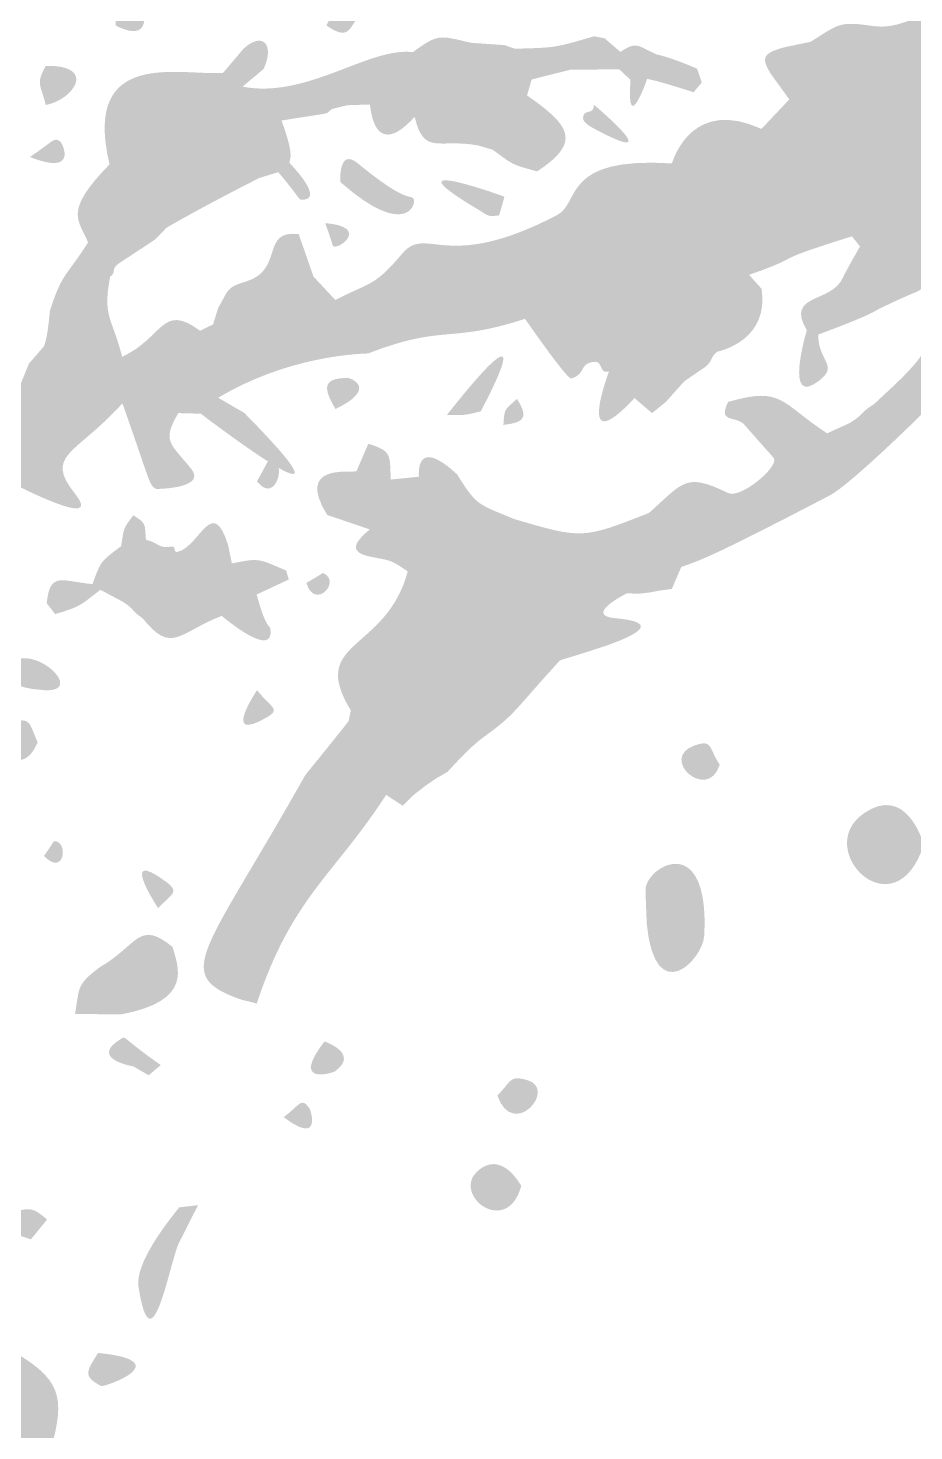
# Model space of a CAD drawing. Header units: millimetres. Extents: x 1329 to 1518, y 49 to 125.
# Drawn here: x 1483.3 to 1496.29, y 78.58 to 99.16 of the extents above; entities that cross this region are included whole.
import ezdxf

# ---------------------------------------------------------------- set-up
doc = ezdxf.new("R2010")
doc.units = ezdxf.units.MM

msp = doc.modelspace()

# ---------------------------------------------------------------- hatches: boundary and pattern name
at = {"true_color": 0x080808, "transparency": 33554687}
h = msp.add_hatch(color=18, dxfattribs=at)
edge = h.paths.add_edge_path(flags=0)
edge.add_spline(control_points=[(1503.499, 103.194), (1503.45, 103.096), (1503.285, 103.099), (1503.236, 103.002), (1503.088, 102.704), (1503.595, 102.018), (1502.783, 100.32), (1501.387, 99.953), (1501.519, 99.698), (1500.229, 99.058), (1500.196, 99.025), (1499.995, 98.824), (1499.847, 98.601), (1498.69, 97.603), (1498.83, 97.468), (1497.607, 96.583), (1497.607, 96.583), (1496.836, 96.398), (1496.836, 96.398), (1496.834, 96.397), (1496.835, 96.399), (1495.847, 95.699), (1495.847, 95.699), (1495.773, 95.479), (1495.773, 95.479), (1495.773, 95.479), (1495.81, 95.054), (1495.81, 95.054), (1495.735, 95.026), (1495.773, 94.99), (1494.887, 94.662), (1494.887, 94.662), (1494.719, 94.725), (1494.719, 94.725), (1494.397, 95.271), (1495.084, 95.114), (1495.248, 95.498), (1495.273, 95.556), (1495.478, 95.919), (1495.499, 95.955), (1495.499, 95.955), (1495.38, 96.102), (1495.38, 96.102), (1494.611, 95.863), (1494.506, 95.805), (1494.436, 95.767), (1494.393, 95.743), (1494.266, 95.673), (1493.872, 95.538), (1493.872, 95.538), (1493.414, 95.409), (1493.414, 95.409), (1492.931, 95.351), (1492.977, 95.302), (1492.56, 95.038), (1491.676, 94.476), (1491.511, 95.369), (1490.586, 94.892), (1489.462, 94.525), (1489.406, 94.82), (1488.285, 94.385), (1488.102, 94.378), (1487.102, 94.339), (1486.086, 93.736), (1486.07, 93.705), (1486.085, 93.725), (1485.831, 93.501), (1485.831, 93.501), (1485.501, 93.51), (1485.501, 93.51), (1485.501, 93.51), (1485.332, 93.665), (1485.332, 93.665), (1485.401, 94.272), (1485.515, 94.202), (1485.82, 94.718), (1485.82, 94.718), (1486.01, 94.81), (1486.01, 94.81), (1486.01, 94.81), (1486.086, 95.054), (1486.086, 95.054), (1486.241, 95.316), (1486.197, 95.351), (1486.494, 95.44), (1487.057, 95.609), (1486.702, 96.204), (1487.267, 96.134), (1487.267, 96.134), (1487.483, 95.513), (1487.483, 95.513), (1487.119, 95.137), (1486.763, 95.055), (1487.157, 94.882), (1487.316, 94.812), (1487.306, 94.886), (1487.804, 95.168), (1488.344, 95.447), (1488.375, 95.366), (1488.784, 95.848), (1489.151, 96.281), (1489.406, 95.551), (1491.056, 96.414), (1491.407, 96.598), (1491.119, 97.275), (1492.74, 97.172), (1493.491, 97.028), (1493.468, 97.188), (1494.053, 97.678), (1494.053, 97.678), (1494.462, 98.11), (1494.462, 98.11), (1494.837, 98.432), (1494.775, 98.465), (1494.774, 98.955), (1495.201, 99.225), (1495.195, 99.259), (1495.703, 99.185), (1496.305, 99.096), (1497.01, 99.814), (1497.318, 99.895), (1497.493, 99.809), (1497.464, 99.645), (1498.005, 99.836), (1498.549, 100.029), (1497.955, 100.092), (1497.537, 100.505), (1497.685, 101.074), (1497.608, 101.113), (1497.826, 101.202), (1498.457, 101.462), (1498.687, 101.513), (1498.789, 100.81), (1498.931, 99.833), (1498.97, 101.26), (1500.144, 102.001), (1500.207, 101.968), (1500.472, 101.828), (1500.965, 101.665), (1500.965, 101.665), (1501.127, 102.011), (1501.127, 102.011), (1501.127, 102.011), (1501.26, 102.067), (1501.26, 102.067), (1501.564, 102.344), (1501.568, 102.315), (1501.74, 102.718), (1502.472, 102.486), (1502.438, 102.769), (1502.8, 103.444), (1503.101, 104.007), (1503.472, 103.248), (1503.499, 103.194)], knot_values=[0, 0, 0, 0, 1, 1, 1, 2, 2, 2, 3, 3, 3, 4, 4, 4, 5, 5, 5, 6, 6, 6, 7, 7, 7, 8, 8, 8, 9, 9, 9, 10, 10, 10, 11, 11, 11, 12, 12, 12, 13, 13, 13, 14, 14, 14, 15, 15, 15, 16, 16, 16, 17, 17, 17, 18, 18, 18, 19, 19, 19, 20, 20, 20, 21, 21, 21, 22, 22, 22, 23, 23, 23, 24, 24, 24, 25, 25, 25, 26, 26, 26, 27, 27, 27, 28, 28, 28, 29, 29, 29, 30, 30, 30, 31, 31, 31, 32, 32, 32, 33, 33, 33, 34, 34, 34, 35, 35, 35, 36, 36, 36, 37, 37, 37, 38, 38, 38, 39, 39, 39, 40, 40, 40, 41, 41, 41, 42, 42, 42, 43, 43, 43, 44, 44, 44, 45, 45, 45, 46, 46, 46, 47, 47, 47, 48, 48, 48, 49, 49, 49, 50, 50, 50, 51, 51, 51, 51], degree=3, periodic=1)
h = msp.add_hatch(color=18, dxfattribs=at)
edge = h.paths.add_edge_path(flags=0)
edge.add_spline(control_points=[(1484.58, 99.195), (1484.608, 99.707), (1484.581, 99.714), (1484.61, 99.748), (1484.861, 100.038), (1485.366, 98.786), (1484.58, 99.195)], knot_values=[0, 0, 0, 0, 1, 1, 1, 2, 2, 2, 2], degree=3, periodic=1)
h = msp.add_hatch(color=18, dxfattribs=at)
edge = h.paths.add_edge_path(flags=0)
edge.add_spline(control_points=[(1490.493, 99.673), (1490.578, 99.884), (1490.55, 99.976), (1490.787, 99.873), (1490.83, 99.854), (1491.15, 99.714), (1491.239, 99.496), (1491.262, 99.438), (1491.135, 98.936), (1490.493, 99.673)], knot_values=[0, 0, 0, 0, 1, 1, 1, 2, 2, 2, 3, 3, 3, 3], degree=3, periodic=1)
h = msp.add_hatch(color=18, dxfattribs=at)
edge = h.paths.add_edge_path(flags=0)
edge.add_spline(control_points=[(1488.151, 99.336), (1488.002, 99.151), (1488.005, 98.967), (1487.673, 99.194), (1487.834, 99.516), (1487.911, 99.598), (1488.151, 99.336)], knot_values=[0, 0, 0, 0, 1, 1, 1, 2, 2, 2, 2], degree=3, periodic=1)
h = msp.add_hatch(color=18, dxfattribs=at)
edge = h.paths.add_edge_path(flags=0)
edge.add_spline(control_points=[(1486.457, 98.854), (1486.75, 99.12), (1486.915, 98.897), (1486.75, 98.555), (1486.75, 98.555), (1486.457, 98.854), (1486.457, 98.854)], knot_values=[0, 0, 0, 0, 1, 1, 1, 2, 2, 2, 2], degree=3, periodic=1)
h = msp.add_hatch(color=18, dxfattribs=at)
edge = h.paths.add_edge_path(flags=0)
edge.add_spline(control_points=[(1489.792, 98.941), (1489.792, 98.941), (1489.653, 98.794), (1489.653, 98.794), (1489.084, 98.601), (1489.125, 98.52), (1489.075, 98.507), (1489.075, 98.507), (1488.939, 98.803), (1488.939, 98.803), (1489.316, 99.076), (1489.326, 99.051), (1489.792, 98.941)], knot_values=[0, 0, 0, 0, 1, 1, 1, 2, 2, 2, 3, 3, 3, 4, 4, 4, 4], degree=3, periodic=1)
h = msp.add_hatch(color=18, dxfattribs=at)
edge = h.paths.add_edge_path(flags=0)
edge.add_spline(control_points=[(1491.599, 99.036), (1491.752, 98.82), (1491.72, 98.807), (1491.935, 98.681), (1491.935, 98.681), (1491.969, 98.551), (1491.969, 98.551), (1491.969, 98.551), (1491.258, 98.547), (1491.258, 98.547), (1491.258, 98.547), (1490.683, 98.403), (1490.683, 98.403), (1490.485, 98.613), (1490.43, 98.566), (1490.436, 98.854), (1491.046, 98.869), (1491.026, 98.87), (1491.599, 99.036)], knot_values=[0, 0, 0, 0, 1, 1, 1, 2, 2, 2, 3, 3, 3, 4, 4, 4, 5, 5, 5, 6, 6, 6, 6], degree=3, periodic=1)
h = msp.add_hatch(color=18, dxfattribs=at)
edge = h.paths.add_edge_path(flags=0)
edge.add_spline(control_points=[(1491.599, 99.036), (1491.599, 99.036), (1491.753, 99.007), (1491.753, 99.007), (1491.753, 99.007), (1491.985, 98.807), (1491.985, 98.807), (1491.985, 98.807), (1491.935, 98.681), (1491.935, 98.681), (1491.72, 98.807), (1491.752, 98.82), (1491.599, 99.036)], knot_values=[0, 0, 0, 0, 1, 1, 1, 2, 2, 2, 3, 3, 3, 4, 4, 4, 4], degree=3, periodic=1)
h = msp.add_hatch(color=18, dxfattribs=at)
edge = h.paths.add_edge_path(flags=0)
edge.add_spline(control_points=[(1491.985, 98.807), (1492.226, 98.966), (1492.224, 98.902), (1492.513, 98.772), (1492.439, 98.472), (1492.448, 98.495), (1492.439, 98.472), (1492.423, 98.427), (1492.398, 98.472), (1492.377, 98.414), (1492.377, 98.414), (1492.133, 98.397), (1492.133, 98.397), (1492.133, 98.397), (1491.969, 98.551), (1491.969, 98.551), (1491.969, 98.551), (1491.935, 98.681), (1491.935, 98.681), (1491.935, 98.681), (1491.985, 98.807), (1491.985, 98.807)], knot_values=[0, 0, 0, 0, 1, 1, 1, 2, 2, 2, 3, 3, 3, 4, 4, 4, 5, 5, 5, 6, 6, 6, 7, 7, 7, 7], degree=3, periodic=1)
h = msp.add_hatch(color=18, dxfattribs=at)
edge = h.paths.add_edge_path(flags=0)
edge.add_spline(control_points=[(1486.158, 98.5), (1486.158, 98.5), (1486.443, 98.298), (1486.443, 98.298), (1486.443, 98.298), (1486.406, 98.172), (1486.406, 98.172), (1486.094, 97.954), (1486.123, 97.947), (1485.989, 97.917), (1485.668, 97.831), (1485.685, 97.851), (1485.668, 97.831), (1485.185, 97.284), (1485.177, 97.317), (1484.492, 97.158), (1484.08, 98.88), (1485.548, 98.452), (1486.158, 98.5)], knot_values=[0, 0, 0, 0, 1, 1, 1, 2, 2, 2, 3, 3, 3, 4, 4, 4, 5, 5, 5, 6, 6, 6, 6], degree=3, periodic=1)
h = msp.add_hatch(color=18, dxfattribs=at)
edge = h.paths.add_edge_path(flags=0)
edge.add_spline(control_points=[(1488.939, 98.803), (1488.939, 98.803), (1489.075, 98.507), (1489.075, 98.507), (1489.383, 97.683), (1489.773, 98.046), (1489.991, 97.664), (1490.032, 97.593), (1489.858, 97.506), (1489.899, 97.435), (1489.324, 97.544), (1489.103, 97.277), (1488.967, 97.855), (1488.658, 98.067), (1488.679, 98.109), (1488.311, 98.036), (1488.311, 98.036), (1487.974, 98.025), (1487.974, 98.025), (1487.974, 98.025), (1487.795, 97.98), (1487.795, 97.98), (1487.703, 97.96), (1487.736, 97.92), (1487.646, 97.901), (1487.596, 97.891), (1487.599, 97.894), (1487.014, 97.801), (1486.468, 97.738), (1486.455, 97.603), (1485.989, 97.917), (1486.123, 97.947), (1486.094, 97.954), (1486.406, 98.172), (1486.406, 98.172), (1486.443, 98.298), (1486.443, 98.298), (1487.384, 98.113), (1488.304, 98.886), (1488.939, 98.803)], knot_values=[0, 0, 0, 0, 1, 1, 1, 2, 2, 2, 3, 3, 3, 4, 4, 4, 5, 5, 5, 6, 6, 6, 7, 7, 7, 8, 8, 8, 9, 9, 9, 10, 10, 10, 11, 11, 11, 12, 12, 12, 13, 13, 13, 13], degree=3, periodic=1)
for points in [[(1486.457, 98.854), (1486.75, 98.555), (1486.443, 98.298), (1486.158, 98.5)], [(1485.513, 81.861), (1485.79, 81.893), (1485.51, 81.34), (1485.385, 81.695)]]:
    msp.add_hatch(color=18, dxfattribs=at).paths.add_polyline_path(points, flags=0)
h = msp.add_hatch(color=18, dxfattribs=at)
edge = h.paths.add_edge_path(flags=0)
edge.add_spline(control_points=[(1489.653, 98.794), (1489.713, 98.655), (1489.933, 98.074), (1489.957, 98.011), (1490.324, 97.808), (1490.342, 97.731), (1490.11, 97.373), (1490.11, 97.373), (1489.899, 97.435), (1489.899, 97.435), (1489.858, 97.506), (1490.032, 97.593), (1489.991, 97.664), (1489.773, 98.046), (1489.383, 97.683), (1489.075, 98.507), (1489.125, 98.52), (1489.084, 98.601), (1489.653, 98.794)], knot_values=[0, 0, 0, 0, 1, 1, 1, 2, 2, 2, 3, 3, 3, 4, 4, 4, 5, 5, 5, 6, 6, 6, 6], degree=3, periodic=1)
h = msp.add_hatch(color=18, dxfattribs=at)
edge = h.paths.add_edge_path(flags=0)
edge.add_spline(control_points=[(1489.792, 98.941), (1489.792, 98.941), (1490.285, 98.907), (1490.285, 98.907), (1490.105, 98.427), (1490.376, 98.292), (1489.957, 98.011), (1489.933, 98.074), (1489.713, 98.655), (1489.653, 98.794), (1489.653, 98.794), (1489.792, 98.941), (1489.792, 98.941)], knot_values=[0, 0, 0, 0, 1, 1, 1, 2, 2, 2, 3, 3, 3, 4, 4, 4, 4], degree=3, periodic=1)
h = msp.add_hatch(color=18, dxfattribs=at)
edge = h.paths.add_edge_path(flags=0)
edge.add_spline(control_points=[(1490.285, 98.907), (1490.285, 98.907), (1490.436, 98.854), (1490.436, 98.854), (1490.43, 98.566), (1490.485, 98.613), (1490.683, 98.403), (1490.683, 98.403), (1490.616, 98.168), (1490.616, 98.168), (1490.646, 97.741), (1490.77, 97.536), (1490.764, 97.055), (1490.378, 97.158), (1490.411, 97.155), (1490.11, 97.373), (1490.342, 97.731), (1490.324, 97.808), (1489.957, 98.011), (1490.376, 98.292), (1490.105, 98.427), (1490.285, 98.907)], knot_values=[0, 0, 0, 0, 1, 1, 1, 2, 2, 2, 3, 3, 3, 4, 4, 4, 5, 5, 5, 6, 6, 6, 7, 7, 7, 7], degree=3, periodic=1)
h = msp.add_hatch(color=18, dxfattribs=at)
edge = h.paths.add_edge_path(flags=0)
edge.add_spline(control_points=[(1492.513, 98.772), (1492.764, 98.714), (1493.063, 98.581), (1493.11, 98.56), (1493.11, 98.56), (1493.179, 98.359), (1493.179, 98.359), (1493.179, 98.359), (1493.059, 98.216), (1493.059, 98.216), (1492.413, 98.421), (1492.43, 98.395), (1492.377, 98.414), (1492.398, 98.472), (1492.423, 98.427), (1492.439, 98.472), (1492.448, 98.495), (1492.439, 98.472), (1492.513, 98.772)], knot_values=[0, 0, 0, 0, 1, 1, 1, 2, 2, 2, 3, 3, 3, 4, 4, 4, 5, 5, 5, 6, 6, 6, 6], degree=3, periodic=1)
h = msp.add_hatch(color=18, dxfattribs=at)
edge = h.paths.add_edge_path(flags=0)
edge.add_spline(control_points=[(1494.389, 98.875), (1494.386, 98.615), (1494.373, 98.639), (1494.198, 98.475), (1494.026, 98.739), (1494.1, 98.793), (1494.389, 98.875)], knot_values=[0, 0, 0, 0, 1, 1, 1, 2, 2, 2, 2], degree=3, periodic=1)
h = msp.add_hatch(color=18, dxfattribs=at)
edge = h.paths.add_edge_path(flags=0)
edge.add_spline(control_points=[(1494.774, 98.955), (1494.775, 98.465), (1494.837, 98.432), (1494.462, 98.11), (1494.462, 98.11), (1494.198, 98.475), (1494.198, 98.475), (1494.373, 98.639), (1494.386, 98.615), (1494.389, 98.875), (1494.389, 98.875), (1494.774, 98.955), (1494.774, 98.955)], knot_values=[0, 0, 0, 0, 1, 1, 1, 2, 2, 2, 3, 3, 3, 4, 4, 4, 4], degree=3, periodic=1)
h = msp.add_hatch(color=18, dxfattribs=at)
edge = h.paths.add_edge_path(flags=0)
edge.add_spline(control_points=[(1495.964, 98.41), (1495.605, 98.352), (1495.858, 98.823), (1495.996, 98.654), (1496.008, 98.639), (1495.996, 98.654), (1495.964, 98.41)], knot_values=[0, 0, 0, 0, 1, 1, 1, 2, 2, 2, 2], degree=3, periodic=1)
h = msp.add_hatch(color=18, dxfattribs=at)
edge = h.paths.add_edge_path(flags=0)
edge.add_spline(control_points=[(1483.556, 98.602), (1484.316, 98.62), (1483.969, 98.105), (1483.557, 98.029), (1483.477, 98.346), (1483.41, 98.335), (1483.556, 98.602)], knot_values=[0, 0, 0, 0, 1, 1, 1, 2, 2, 2, 2], degree=3, periodic=1)
h = msp.add_hatch(color=18, dxfattribs=at)
edge = h.paths.add_edge_path(flags=0)
edge.add_spline(control_points=[(1492.133, 98.397), (1492.133, 98.397), (1492.377, 98.414), (1492.377, 98.414), (1492.375, 98.395), (1492.069, 97.536), (1492.133, 98.397)], knot_values=[0, 0, 0, 0, 1, 1, 1, 2, 2, 2, 2], degree=3, periodic=1)
h = msp.add_hatch(color=18, dxfattribs=at)
edge = h.paths.add_edge_path(flags=0)
edge.add_spline(control_points=[(1490.616, 98.168), (1491.256, 97.725), (1491.415, 97.482), (1490.764, 97.055), (1490.77, 97.536), (1490.646, 97.741), (1490.616, 98.168)], knot_values=[0, 0, 0, 0, 1, 1, 1, 2, 2, 2, 2], degree=3, periodic=1)
h = msp.add_hatch(color=18, dxfattribs=at)
edge = h.paths.add_edge_path(flags=0)
edge.add_spline(control_points=[(1488.311, 98.036), (1488.679, 98.109), (1488.658, 98.067), (1488.967, 97.855), (1488.614, 97.462), (1488.37, 97.507), (1488.311, 98.036)], knot_values=[0, 0, 0, 0, 1, 1, 1, 2, 2, 2, 2], degree=3, periodic=1)
h = msp.add_hatch(color=18, dxfattribs=at)
edge = h.paths.add_edge_path(flags=0)
edge.add_spline(control_points=[(1491.597, 98.03), (1491.62, 98.016), (1492.733, 97.071), (1491.588, 97.688), (1491.435, 97.77), (1491.437, 97.822), (1491.437, 97.839), (1491.441, 97.983), (1491.593, 97.868), (1491.597, 98.03)], knot_values=[0, 0, 0, 0, 1, 1, 1, 2, 2, 2, 3, 3, 3, 3], degree=3, periodic=1)
h = msp.add_hatch(color=18, dxfattribs=at)
edge = h.paths.add_edge_path(flags=0)
edge.add_spline(control_points=[(1494.053, 97.678), (1493.468, 97.188), (1493.491, 97.028), (1492.74, 97.172), (1492.776, 97.28), (1493.062, 98.133), (1494.053, 97.678)], knot_values=[0, 0, 0, 0, 1, 1, 1, 2, 2, 2, 2], degree=3, periodic=1)
h = msp.add_hatch(color=18, dxfattribs=at)
edge = h.paths.add_edge_path(flags=0)
edge.add_spline(control_points=[(1485.989, 97.917), (1486.455, 97.603), (1486.468, 97.738), (1487.014, 97.801), (1487.222, 97.239), (1487.122, 97.237), (1487.132, 97.178), (1487.132, 97.178), (1486.968, 97.043), (1486.968, 97.043), (1486.968, 97.043), (1486.696, 96.961), (1486.696, 96.961), (1486.496, 97.736), (1485.924, 97.037), (1485.209, 96.639), (1485.137, 96.592), (1484.602, 96.242), (1484.306, 96.064), (1484.306, 96.064), (1484.176, 96.013), (1484.176, 96.013), (1484.048, 96.345), (1483.799, 96.448), (1484.492, 97.158), (1485.177, 97.317), (1485.185, 97.284), (1485.668, 97.831), (1485.685, 97.851), (1485.668, 97.831), (1485.989, 97.917)], knot_values=[0, 0, 0, 0, 1, 1, 1, 2, 2, 2, 3, 3, 3, 4, 4, 4, 5, 5, 5, 6, 6, 6, 7, 7, 7, 8, 8, 8, 9, 9, 9, 10, 10, 10, 10], degree=3, periodic=1)
h = msp.add_hatch(color=18, dxfattribs=at)
edge = h.paths.add_edge_path(flags=0)
edge.add_spline(control_points=[(1486.696, 96.961), (1486.585, 96.905), (1485.852, 96.535), (1485.329, 96.229), (1485.329, 96.229), (1485.222, 96.401), (1485.222, 96.401), (1485.222, 96.401), (1485.209, 96.639), (1485.209, 96.639), (1485.924, 97.037), (1486.496, 97.736), (1486.696, 96.961)], knot_values=[0, 0, 0, 0, 1, 1, 1, 2, 2, 2, 3, 3, 3, 4, 4, 4, 4], degree=3, periodic=1)
h = msp.add_hatch(color=18, dxfattribs=at)
edge = h.paths.add_edge_path(flags=0)
edge.add_spline(control_points=[(1483.323, 97.266), (1483.677, 97.5), (1483.684, 97.576), (1483.778, 97.481), (1483.807, 97.453), (1484.027, 96.986), (1483.323, 97.266)], knot_values=[0, 0, 0, 0, 1, 1, 1, 2, 2, 2, 2], degree=3, periodic=1)
h = msp.add_hatch(color=18, dxfattribs=at)
edge = h.paths.add_edge_path(flags=0)
edge.add_spline(control_points=[(1487.877, 96.899), (1487.876, 96.929), (1487.852, 97.403), (1488.133, 97.173), (1488.833, 96.599), (1488.889, 96.713), (1488.946, 96.66), (1489.011, 96.601), (1488.853, 96.038), (1487.877, 96.899)], knot_values=[0, 0, 0, 0, 1, 1, 1, 2, 2, 2, 3, 3, 3, 3], degree=3, periodic=1)
h = msp.add_hatch(color=18, dxfattribs=at)
edge = h.paths.add_edge_path(flags=0)
edge.add_spline(control_points=[(1490.284, 96.683), (1490.284, 96.683), (1490.206, 96.41), (1490.206, 96.41), (1490.027, 96.386), (1490.05, 96.406), (1489.911, 96.488), (1488.493, 97.328), (1490.254, 96.698), (1490.284, 96.683)], knot_values=[0, 0, 0, 0, 1, 1, 1, 2, 2, 2, 3, 3, 3, 3], degree=3, periodic=1)
h = msp.add_hatch(color=18, dxfattribs=at)
edge = h.paths.add_edge_path(flags=0)
edge.add_spline(control_points=[(1487.132, 97.178), (1487.164, 97.146), (1487.66, 96.633), (1487.308, 96.638), (1487.266, 96.639), (1487.283, 96.668), (1486.968, 97.043), (1486.968, 97.043), (1487.132, 97.178), (1487.132, 97.178)], knot_values=[0, 0, 0, 0, 1, 1, 1, 2, 2, 2, 3, 3, 3, 3], degree=3, periodic=1)
h = msp.add_hatch(color=18, dxfattribs=at)
edge = h.paths.add_edge_path(flags=0)
edge.add_spline(control_points=[(1485.209, 96.639), (1485.209, 96.639), (1485.222, 96.401), (1485.222, 96.401), (1485.222, 96.401), (1485.329, 96.229), (1485.329, 96.229), (1485.329, 96.229), (1485.152, 96.05), (1485.152, 96.05), (1484.657, 95.723), (1484.659, 95.727), (1484.617, 95.697), (1484.513, 95.622), (1484.594, 95.577), (1484.5, 95.509), (1484.496, 95.813), (1484.477, 95.782), (1484.306, 96.064), (1484.602, 96.242), (1485.137, 96.592), (1485.209, 96.639)], knot_values=[0, 0, 0, 0, 1, 1, 1, 2, 2, 2, 3, 3, 3, 4, 4, 4, 5, 5, 5, 6, 6, 6, 7, 7, 7, 7], degree=3, periodic=1)
h = msp.add_hatch(color=18, dxfattribs=at)
edge = h.paths.add_edge_path(flags=0)
edge.add_spline(control_points=[(1487.655, 96.296), (1488.296, 96.247), (1487.879, 95.916), (1487.781, 95.955), (1487.754, 95.966), (1487.781, 95.955), (1487.655, 96.296)], knot_values=[0, 0, 0, 0, 1, 1, 1, 2, 2, 2, 2], degree=3, periodic=1)
h = msp.add_hatch(color=18, dxfattribs=at)
edge = h.paths.add_edge_path(flags=0)
edge.add_spline(control_points=[(1496.836, 96.398), (1496.974, 95.796), (1496.752, 95.55), (1497.346, 95.484), (1497.346, 95.484), (1497.566, 95.474), (1497.566, 95.474), (1497.311, 94.607), (1497.34, 94.607), (1496.788, 93.887), (1496.696, 93.766), (1495.372, 92.459), (1495.051, 92.3), (1494.499, 92.539), (1494.716, 92.708), (1495.017, 93.213), (1495.357, 93.37), (1495.331, 93.355), (1495.357, 93.37), (1495.55, 93.486), (1495.502, 93.519), (1495.706, 93.642), (1495.706, 93.642), (1495.992, 93.91), (1495.992, 93.91), (1496.589, 94.475), (1496.502, 94.53), (1496.651, 95.324), (1496.529, 95.482), (1496.515, 95.4), (1496.366, 95.308), (1496.327, 95.279), (1496.324, 95.3), (1495.81, 95.054), (1495.81, 95.054), (1495.773, 95.479), (1495.773, 95.479), (1495.773, 95.479), (1495.847, 95.699), (1495.847, 95.699), (1496.835, 96.399), (1496.834, 96.397), (1496.836, 96.398)], knot_values=[0, 0, 0, 0, 1, 1, 1, 2, 2, 2, 3, 3, 3, 4, 4, 4, 5, 5, 5, 6, 6, 6, 7, 7, 7, 8, 8, 8, 9, 9, 9, 10, 10, 10, 11, 11, 11, 12, 12, 12, 13, 13, 13, 14, 14, 14, 14], degree=3, periodic=1)
h = msp.add_hatch(color=18, dxfattribs=at)
edge = h.paths.add_edge_path(flags=0)
edge.add_spline(control_points=[(1484.176, 96.013), (1484.176, 96.013), (1484.306, 96.064), (1484.306, 96.064), (1484.477, 95.782), (1484.496, 95.813), (1484.5, 95.509), (1484.39, 94.908), (1484.525, 94.932), (1484.677, 94.336), (1484.398, 94.172), (1484.496, 94.113), (1484.279, 93.857), (1484.267, 93.843), (1484.271, 93.85), (1483.308, 94.233), (1483.308, 94.233), (1483.536, 94.497), (1483.536, 94.497), (1483.603, 94.563), (1483.737, 94.517), (1483.803, 94.583), (1483.936, 94.716), (1483.89, 94.822), (1483.882, 94.841), (1483.805, 95.018), (1483.688, 94.847), (1483.617, 95.01), (1483.796, 95.574), (1483.865, 95.518), (1484.176, 96.013)], knot_values=[0, 0, 0, 0, 1, 1, 1, 2, 2, 2, 3, 3, 3, 4, 4, 4, 5, 5, 5, 6, 6, 6, 7, 7, 7, 8, 8, 8, 9, 9, 9, 10, 10, 10, 10], degree=3, periodic=1)
h = msp.add_hatch(color=18, dxfattribs=at)
edge = h.paths.add_edge_path(flags=0)
edge.add_spline(control_points=[(1487.483, 95.513), (1487.483, 95.513), (1487.804, 95.168), (1487.804, 95.168), (1487.306, 94.886), (1487.316, 94.812), (1487.157, 94.882), (1486.763, 95.055), (1487.119, 95.137), (1487.483, 95.513)], knot_values=[0, 0, 0, 0, 1, 1, 1, 2, 2, 2, 3, 3, 3, 3], degree=3, periodic=1)
h = msp.add_hatch(color=18, dxfattribs=at)
edge = h.paths.add_edge_path(flags=0)
edge.add_spline(control_points=[(1493.872, 95.538), (1493.872, 95.538), (1494.056, 95.332), (1494.056, 95.332), (1494.166, 94.598), (1493.492, 94.431), (1493.405, 94.41), (1493.405, 94.41), (1493.279, 94.676), (1493.279, 94.676), (1493.486, 95.026), (1493.559, 95.009), (1493.414, 95.409), (1493.414, 95.409), (1493.872, 95.538), (1493.872, 95.538)], knot_values=[0, 0, 0, 0, 1, 1, 1, 2, 2, 2, 3, 3, 3, 4, 4, 4, 5, 5, 5, 5], degree=3, periodic=1)
h = msp.add_hatch(color=18, dxfattribs=at)
edge = h.paths.add_edge_path(flags=0)
edge.add_spline(control_points=[(1489.441, 93.482), (1489.465, 93.514), (1490.896, 95.363), (1489.937, 93.536), (1489.68, 93.471), (1489.697, 93.482), (1489.441, 93.482)], knot_values=[0, 0, 0, 0, 1, 1, 1, 2, 2, 2, 2], degree=3, periodic=1)
h = msp.add_hatch(color=18, dxfattribs=at)
edge = h.paths.add_edge_path(flags=0)
edge.add_spline(control_points=[(1493.414, 95.409), (1493.559, 95.009), (1493.486, 95.026), (1493.279, 94.676), (1492.741, 94.434), (1492.407, 94.277), (1492.926, 93.979), (1492.926, 93.979), (1492.849, 93.896), (1492.849, 93.896), (1492.849, 93.896), (1492.654, 93.676), (1492.654, 93.676), (1492.654, 93.676), (1492.449, 93.509), (1492.449, 93.509), (1492.449, 93.509), (1492.192, 93.73), (1492.192, 93.73), (1492.346, 94.14), (1492.215, 94.3), (1491.816, 94.116), (1491.656, 94.087), (1491.741, 94.29), (1491.581, 94.261), (1491.376, 94.224), (1491.485, 94.09), (1491.267, 94.016), (1491.208, 93.996), (1490.637, 94.819), (1490.586, 94.892), (1491.511, 95.369), (1491.676, 94.476), (1492.56, 95.038), (1492.977, 95.302), (1492.931, 95.351), (1493.414, 95.409)], knot_values=[0, 0, 0, 0, 1, 1, 1, 2, 2, 2, 3, 3, 3, 4, 4, 4, 5, 5, 5, 6, 6, 6, 7, 7, 7, 8, 8, 8, 9, 9, 9, 10, 10, 10, 11, 11, 11, 12, 12, 12, 12], degree=3, periodic=1)
h = msp.add_hatch(color=18, dxfattribs=at)
edge = h.paths.add_edge_path(flags=0)
edge.add_spline(control_points=[(1485.82, 94.718), (1485.515, 94.202), (1485.401, 94.272), (1485.332, 93.665), (1484.985, 93.751), (1485.01, 93.7), (1484.681, 93.652), (1483.991, 92.892), (1483.527, 92.903), (1483.988, 92.325), (1484.424, 91.777), (1483.118, 92.455), (1483.05, 92.49), (1483.05, 92.49), (1482.844, 92.016), (1482.844, 92.016), (1482.001, 91.472), (1482.472, 91.156), (1481.891, 90.336), (1481.891, 90.336), (1481.338, 90.338), (1481.338, 90.338), (1481.402, 90.74), (1481.565, 90.642), (1481.697, 91.019), (1481.917, 91.645), (1481.626, 91.704), (1481.939, 92.31), (1481.939, 92.31), (1482.599, 93.112), (1482.599, 93.112), (1483.053, 93.626), (1483.059, 93.603), (1483.308, 94.233), (1484.271, 93.85), (1484.267, 93.843), (1484.279, 93.857), (1484.496, 94.113), (1484.398, 94.172), (1484.677, 94.336), (1485.291, 94.62), (1485.252, 95.135), (1485.82, 94.718)], knot_values=[0, 0, 0, 0, 1, 1, 1, 2, 2, 2, 3, 3, 3, 4, 4, 4, 5, 5, 5, 6, 6, 6, 7, 7, 7, 8, 8, 8, 9, 9, 9, 10, 10, 10, 11, 11, 11, 12, 12, 12, 13, 13, 13, 14, 14, 14, 14], degree=3, periodic=1)
h = msp.add_hatch(color=18, dxfattribs=at)
edge = h.paths.add_edge_path(flags=0)
edge.add_spline(control_points=[(1483.617, 95.01), (1483.688, 94.847), (1483.805, 95.018), (1483.882, 94.841), (1483.89, 94.822), (1483.936, 94.716), (1483.803, 94.583), (1483.737, 94.517), (1483.603, 94.563), (1483.536, 94.497), (1483.535, 94.538), (1483.574, 94.529), (1483.617, 95.01)], knot_values=[0, 0, 0, 0, 1, 1, 1, 2, 2, 2, 3, 3, 3, 4, 4, 4, 4], degree=3, periodic=1)
h = msp.add_hatch(color=18, dxfattribs=at)
edge = h.paths.add_edge_path(flags=0)
edge.add_spline(control_points=[(1493.279, 94.676), (1493.279, 94.676), (1493.405, 94.41), (1493.405, 94.41), (1493.289, 94.314), (1493.348, 94.285), (1493.233, 94.19), (1493.21, 94.171), (1493.233, 94.19), (1492.926, 93.979), (1492.407, 94.277), (1492.741, 94.434), (1493.279, 94.676)], knot_values=[0, 0, 0, 0, 1, 1, 1, 2, 2, 2, 3, 3, 3, 4, 4, 4, 4], degree=3, periodic=1)
h = msp.add_hatch(color=18, dxfattribs=at)
edge = h.paths.add_edge_path(flags=0)
edge.add_spline(control_points=[(1494.719, 94.725), (1494.719, 94.725), (1494.887, 94.662), (1494.887, 94.662), (1494.883, 94.262), (1495.196, 94.215), (1494.9, 93.986), (1494.383, 93.584), (1494.702, 94.667), (1494.719, 94.725)], knot_values=[0, 0, 0, 0, 1, 1, 1, 2, 2, 2, 3, 3, 3, 3], degree=3, periodic=1)
h = msp.add_hatch(color=18, dxfattribs=at)
edge = h.paths.add_edge_path(flags=0)
edge.add_spline(control_points=[(1491.816, 94.116), (1492.215, 94.3), (1492.346, 94.14), (1492.192, 93.73), (1491.321, 92.797), (1491.801, 94.075), (1491.816, 94.116)], knot_values=[0, 0, 0, 0, 1, 1, 1, 2, 2, 2, 2], degree=3, periodic=1)
h = msp.add_hatch(color=18, dxfattribs=at)
edge = h.paths.add_edge_path(flags=0)
edge.add_spline(control_points=[(1487.807, 93.57), (1487.617, 93.886), (1487.622, 94.025), (1487.986, 94.025), (1488.025, 94.025), (1488.436, 93.874), (1487.807, 93.57)], knot_values=[0, 0, 0, 0, 1, 1, 1, 2, 2, 2, 2], degree=3, periodic=1)
h = msp.add_hatch(color=18, dxfattribs=at)
edge = h.paths.add_edge_path(flags=0)
edge.add_spline(control_points=[(1493.564, 93.674), (1494.365, 93.906), (1494.327, 93.664), (1495.017, 93.213), (1494.716, 92.708), (1494.499, 92.539), (1495.051, 92.3), (1493.18, 91.325), (1493.17, 91.365), (1492.876, 91.251), (1492.392, 91.399), (1492.413, 91.391), (1492.391, 91.402), (1492.802, 91.613), (1492.764, 91.774), (1492.403, 92.045), (1492.912, 92.497), (1492.936, 92.643), (1493.563, 92.339), (1493.753, 92.247), (1494.307, 92.726), (1494.236, 92.843), (1494.208, 92.889), (1494.203, 92.881), (1493.789, 93.356), (1493.789, 93.356), (1493.564, 93.674), (1493.564, 93.674)], knot_values=[0, 0, 0, 0, 1, 1, 1, 2, 2, 2, 3, 3, 3, 4, 4, 4, 5, 5, 5, 6, 6, 6, 7, 7, 7, 8, 8, 8, 9, 9, 9, 9], degree=3, periodic=1)
h = msp.add_hatch(color=18, dxfattribs=at)
edge = h.paths.add_edge_path(flags=0)
edge.add_spline(control_points=[(1484.681, 93.652), (1485.01, 93.7), (1484.985, 93.751), (1485.332, 93.665), (1485.332, 93.665), (1485.501, 93.51), (1485.501, 93.51), (1485.259, 93.095), (1485.378, 93.075), (1485.689, 92.694), (1485.92, 92.41), (1485.225, 92.398), (1485.178, 92.397), (1485.072, 92.445), (1485.099, 92.472), (1484.681, 93.652)], knot_values=[0, 0, 0, 0, 1, 1, 1, 2, 2, 2, 3, 3, 3, 4, 4, 4, 5, 5, 5, 5], degree=3, periodic=1)
h = msp.add_hatch(color=18, dxfattribs=at)
edge = h.paths.add_edge_path(flags=0)
edge.add_spline(control_points=[(1486.086, 93.736), (1486.477, 93.504), (1486.451, 93.53), (1486.477, 93.504), (1488.425, 91.526), (1485.871, 93.469), (1485.831, 93.501), (1486.085, 93.725), (1486.07, 93.705), (1486.086, 93.736)], knot_values=[0, 0, 0, 0, 1, 1, 1, 2, 2, 2, 3, 3, 3, 3], degree=3, periodic=1)
h = msp.add_hatch(color=18, dxfattribs=at)
edge = h.paths.add_edge_path(flags=0)
edge.add_spline(control_points=[(1490.468, 93.717), (1490.642, 93.444), (1490.574, 93.372), (1490.269, 93.337), (1490.283, 93.583), (1490.288, 93.557), (1490.468, 93.717)], knot_values=[0, 0, 0, 0, 1, 1, 1, 2, 2, 2, 2], degree=3, periodic=1)
h = msp.add_hatch(color=18, dxfattribs=at)
edge = h.paths.add_edge_path(flags=0)
edge.add_spline(control_points=[(1493.564, 93.674), (1493.564, 93.674), (1493.789, 93.356), (1493.789, 93.356), (1493.648, 93.471), (1493.415, 93.368), (1493.564, 93.674)], knot_values=[0, 0, 0, 0, 1, 1, 1, 2, 2, 2, 2], degree=3, periodic=1)
h = msp.add_hatch(color=18, dxfattribs=at)
edge = h.paths.add_edge_path(flags=0)
edge.add_spline(control_points=[(1488.288, 93.061), (1488.631, 92.952), (1488.603, 92.906), (1488.616, 92.535), (1488.332, 92.526), (1488.342, 92.498), (1488.113, 92.657), (1488.113, 92.657), (1488.288, 93.061), (1488.288, 93.061)], knot_values=[0, 0, 0, 0, 1, 1, 1, 2, 2, 2, 3, 3, 3, 3], degree=3, periodic=1)
h = msp.add_hatch(color=18, dxfattribs=at)
edge = h.paths.add_edge_path(flags=0)
edge.add_spline(control_points=[(1489.591, 92.611), (1489.591, 92.611), (1489.299, 92.343), (1489.299, 92.343), (1489.299, 92.343), (1489.03, 92.577), (1489.03, 92.577), (1489.027, 92.622), (1488.982, 93.177), (1489.591, 92.611)], knot_values=[0, 0, 0, 0, 1, 1, 1, 2, 2, 2, 3, 3, 3, 3], degree=3, periodic=1)
h = msp.add_hatch(color=18, dxfattribs=at)
edge = h.paths.add_edge_path(flags=0)
edge.add_spline(control_points=[(1486.654, 92.51), (1486.819, 92.798), (1486.794, 92.789), (1486.819, 92.798), (1487.12, 92.907), (1486.951, 92.126), (1486.654, 92.51)], knot_values=[0, 0, 0, 0, 1, 1, 1, 2, 2, 2, 2], degree=3, periodic=1)
h = msp.add_hatch(color=18, dxfattribs=at)
edge = h.paths.add_edge_path(flags=0)
edge.add_spline(control_points=[(1488.113, 92.657), (1488.342, 92.498), (1488.332, 92.526), (1488.616, 92.535), (1488.616, 92.535), (1489.03, 92.577), (1489.03, 92.577), (1489.03, 92.577), (1489.299, 92.343), (1489.299, 92.343), (1489.374, 91.953), (1489.3, 91.728), (1491.413, 91.049), (1491.297, 90.827), (1491.287, 90.857), (1490.958, 90.496), (1490.809, 91.51), (1490.378, 90.788), (1489.439, 90.399), (1488.75, 90.113), (1489.766, 91.426), (1488.962, 91.496), (1488.962, 91.496), (1488.791, 91.669), (1488.791, 91.669), (1488.791, 91.669), (1488.309, 91.804), (1488.309, 91.804), (1488.309, 91.804), (1487.684, 92.016), (1487.684, 92.016), (1487.218, 92.77), (1488.012, 92.631), (1488.113, 92.657)], knot_values=[0, 0, 0, 0, 1, 1, 1, 2, 2, 2, 3, 3, 3, 4, 4, 4, 5, 5, 5, 6, 6, 6, 7, 7, 7, 8, 8, 8, 9, 9, 9, 10, 10, 10, 11, 11, 11, 11], degree=3, periodic=1)
h = msp.add_hatch(color=18, dxfattribs=at)
edge = h.paths.add_edge_path(flags=0)
edge.add_spline(control_points=[(1489.591, 92.611), (1489.879, 92.141), (1489.907, 92.175), (1490.422, 91.958), (1491.422, 91.662), (1491.433, 91.663), (1492.403, 92.045), (1492.764, 91.774), (1492.802, 91.613), (1492.391, 91.402), (1492.314, 91.37), (1492.322, 91.38), (1491.413, 91.049), (1489.3, 91.728), (1489.374, 91.953), (1489.299, 92.343), (1489.299, 92.343), (1489.591, 92.611), (1489.591, 92.611)], knot_values=[0, 0, 0, 0, 1, 1, 1, 2, 2, 2, 3, 3, 3, 4, 4, 4, 5, 5, 5, 6, 6, 6, 6], degree=3, periodic=1)
h = msp.add_hatch(color=18, dxfattribs=at)
edge = h.paths.add_edge_path(flags=0)
edge.add_spline(control_points=[(1485.026, 91.653), (1485.237, 91.598), (1485.193, 91.523), (1485.41, 91.552), (1485.471, 91.56), (1485.42, 91.457), (1485.494, 91.476), (1485.82, 91.558), (1485.999, 92.315), (1486.232, 91.571), (1485.396, 90.945), (1485.068, 90.597), (1484.977, 90.501), (1484.811, 90.611), (1484.865, 90.626), (1484.704, 90.732), (1484.678, 90.75), (1484.704, 90.732), (1484.358, 90.919), (1484.693, 91.144), (1484.697, 91.127), (1484.839, 91.519), (1484.839, 91.519), (1485.026, 91.653), (1485.026, 91.653)], knot_values=[0, 0, 0, 0, 1, 1, 1, 2, 2, 2, 3, 3, 3, 4, 4, 4, 5, 5, 5, 6, 6, 6, 7, 7, 7, 8, 8, 8, 8], degree=3, periodic=1)
h = msp.add_hatch(color=18, dxfattribs=at)
edge = h.paths.add_edge_path(flags=0)
edge.add_spline(control_points=[(1484.842, 92.011), (1485.037, 91.889), (1485.006, 91.884), (1485.026, 91.653), (1485.026, 91.653), (1484.839, 91.519), (1484.839, 91.519), (1484.839, 91.519), (1484.662, 91.559), (1484.662, 91.559), (1484.703, 91.813), (1484.684, 91.808), (1484.842, 92.011)], knot_values=[0, 0, 0, 0, 1, 1, 1, 2, 2, 2, 3, 3, 3, 4, 4, 4, 4], degree=3, periodic=1)
h = msp.add_hatch(color=18, dxfattribs=at)
edge = h.paths.add_edge_path(flags=0)
edge.add_spline(control_points=[(1488.309, 91.804), (1488.309, 91.804), (1488.791, 91.669), (1488.791, 91.669), (1488.791, 91.669), (1488.962, 91.496), (1488.962, 91.496), (1488.962, 91.496), (1488.866, 91.188), (1488.866, 91.188), (1488.6, 91.372), (1488.609, 91.344), (1488.315, 91.405), (1488.011, 91.468), (1488.065, 91.601), (1488.309, 91.804)], knot_values=[0, 0, 0, 0, 1, 1, 1, 2, 2, 2, 3, 3, 3, 4, 4, 4, 5, 5, 5, 5], degree=3, periodic=1)
h = msp.add_hatch(color=18, dxfattribs=at)
edge = h.paths.add_edge_path(flags=0)
edge.add_spline(control_points=[(1484.662, 91.559), (1484.662, 91.559), (1484.839, 91.519), (1484.839, 91.519), (1484.697, 91.127), (1484.693, 91.144), (1484.358, 90.919), (1484.358, 90.919), (1484.241, 91.002), (1484.241, 91.002), (1484.368, 91.344), (1484.356, 91.328), (1484.662, 91.559)], knot_values=[0, 0, 0, 0, 1, 1, 1, 2, 2, 2, 3, 3, 3, 4, 4, 4, 4], degree=3, periodic=1)
h = msp.add_hatch(color=18, dxfattribs=at)
edge = h.paths.add_edge_path(flags=0)
edge.add_spline(control_points=[(1486.232, 91.571), (1486.232, 91.571), (1486.286, 91.304), (1486.286, 91.304), (1486.286, 91.304), (1486.266, 91.178), (1486.266, 91.178), (1486.266, 91.178), (1486.249, 91.042), (1486.249, 91.042), (1486.147, 90.794), (1486.169, 90.809), (1486.137, 90.536), (1485.505, 90.29), (1485.407, 89.965), (1484.977, 90.501), (1485.068, 90.597), (1485.396, 90.945), (1486.232, 91.571)], knot_values=[0, 0, 0, 0, 1, 1, 1, 2, 2, 2, 3, 3, 3, 4, 4, 4, 5, 5, 5, 6, 6, 6, 6], degree=3, periodic=1)
h = msp.add_hatch(color=18, dxfattribs=at)
edge = h.paths.add_edge_path(flags=0)
edge.add_spline(control_points=[(1488.962, 91.496), (1489.766, 91.426), (1488.75, 90.113), (1489.439, 90.399), (1490.378, 90.788), (1490.809, 91.51), (1490.958, 90.496), (1490.793, 90.266), (1490.716, 90.157), (1488.549, 87.911), (1487.782, 86.726), (1487.167, 86.41), (1486.651, 84.85), (1486.471, 84.903), (1486.485, 84.88), (1486.309, 84.95), (1485.433, 85.3), (1485.932, 85.66), (1487.34, 88.161), (1487.381, 88.235), (1487.388, 88.223), (1487.998, 88.991), (1488.363, 89.022), (1488.838, 89.261), (1489.635, 89.815), (1489.054, 90.143), (1488.993, 90.106), (1488.46, 89.682), (1488.181, 89.46), (1488.251, 89.423), (1488.031, 89.149), (1487.396, 90.188), (1488.545, 89.994), (1488.866, 91.188), (1488.866, 91.188), (1488.962, 91.496), (1488.962, 91.496)], knot_values=[0, 0, 0, 0, 1, 1, 1, 2, 2, 2, 3, 3, 3, 4, 4, 4, 5, 5, 5, 6, 6, 6, 7, 7, 7, 8, 8, 8, 9, 9, 9, 10, 10, 10, 11, 11, 11, 12, 12, 12, 12], degree=3, periodic=1)
h = msp.add_hatch(color=18, dxfattribs=at)
edge = h.paths.add_edge_path(flags=0)
edge.add_spline(control_points=[(1486.286, 91.304), (1486.7, 91.393), (1486.69, 91.368), (1487.082, 91.201), (1487.082, 91.201), (1487.122, 91.07), (1487.122, 91.07), (1487.122, 91.07), (1486.65, 90.849), (1486.65, 90.849), (1486.65, 90.849), (1486.249, 91.042), (1486.249, 91.042), (1486.249, 91.042), (1486.266, 91.178), (1486.266, 91.178), (1486.266, 91.178), (1486.286, 91.304), (1486.286, 91.304)], knot_values=[0, 0, 0, 0, 1, 1, 1, 2, 2, 2, 3, 3, 3, 4, 4, 4, 5, 5, 5, 6, 6, 6, 6], degree=3, periodic=1)
h = msp.add_hatch(color=18, dxfattribs=at)
edge = h.paths.add_edge_path(flags=0)
edge.add_spline(control_points=[(1492.391, 91.402), (1492.413, 91.391), (1492.392, 91.399), (1492.876, 91.251), (1492.876, 91.251), (1492.74, 90.931), (1492.74, 90.931), (1492.74, 90.931), (1492.575, 90.909), (1492.575, 90.909), (1492.575, 90.909), (1492.411, 90.879), (1492.411, 90.879), (1492.411, 90.879), (1492.246, 90.86), (1492.246, 90.86), (1492.246, 90.86), (1492.082, 90.868), (1492.082, 90.868), (1492.053, 90.853), (1491.442, 90.543), (1491.909, 90.502), (1493.082, 90.399), (1491.131, 89.917), (1491.094, 89.878), (1490.413, 89.136), (1490.461, 89.102), (1489.943, 88.732), (1489.943, 88.732), (1489.778, 88.592), (1489.778, 88.592), (1489.778, 88.592), (1489.614, 88.425), (1489.614, 88.425), (1489.614, 88.425), (1489.449, 88.248), (1489.449, 88.248), (1489.449, 88.248), (1489.285, 88.154), (1489.285, 88.154), (1489.285, 88.154), (1489.12, 88.04), (1489.12, 88.04), (1489.12, 88.04), (1488.956, 87.912), (1488.956, 87.912), (1488.956, 87.912), (1488.791, 87.751), (1488.791, 87.751), (1488.791, 87.751), (1488.549, 87.911), (1488.549, 87.911), (1490.716, 90.157), (1490.793, 90.266), (1490.958, 90.496), (1491.287, 90.857), (1491.297, 90.827), (1491.413, 91.049), (1492.322, 91.38), (1492.314, 91.37), (1492.391, 91.402)], knot_values=[0, 0, 0, 0, 1, 1, 1, 2, 2, 2, 3, 3, 3, 4, 4, 4, 5, 5, 5, 6, 6, 6, 7, 7, 7, 8, 8, 8, 9, 9, 9, 10, 10, 10, 11, 11, 11, 12, 12, 12, 13, 13, 13, 14, 14, 14, 15, 15, 15, 16, 16, 16, 17, 17, 17, 18, 18, 18, 19, 19, 19, 20, 20, 20, 20], degree=3, periodic=1)
h = msp.add_hatch(color=18, dxfattribs=at)
edge = h.paths.add_edge_path(flags=0)
edge.add_spline(control_points=[(1484.241, 91.002), (1484.241, 91.002), (1484.358, 90.919), (1484.358, 90.919), (1484.052, 90.68), (1484.069, 90.676), (1483.695, 90.562), (1483.695, 90.562), (1483.571, 90.722), (1483.571, 90.722), (1483.617, 91.191), (1483.784, 91.046), (1484.241, 91.002)], knot_values=[0, 0, 0, 0, 1, 1, 1, 2, 2, 2, 3, 3, 3, 4, 4, 4, 4], degree=3, periodic=1)
h = msp.add_hatch(color=18, dxfattribs=at)
edge = h.paths.add_edge_path(flags=0)
edge.add_spline(control_points=[(1487.379, 91.02), (1487.631, 91.161), (1487.61, 91.171), (1487.631, 91.161), (1487.898, 91.038), (1487.501, 90.61), (1487.379, 91.02)], knot_values=[0, 0, 0, 0, 1, 1, 1, 2, 2, 2, 2], degree=3, periodic=1)
h = msp.add_hatch(color=18, dxfattribs=at)
edge = h.paths.add_edge_path(flags=0)
edge.add_spline(control_points=[(1486.249, 91.042), (1486.249, 91.042), (1486.65, 90.849), (1486.65, 90.849), (1486.786, 90.34), (1486.846, 90.391), (1486.852, 90.348), (1486.912, 89.887), (1486.183, 90.498), (1486.137, 90.536), (1486.169, 90.809), (1486.147, 90.794), (1486.249, 91.042)], knot_values=[0, 0, 0, 0, 1, 1, 1, 2, 2, 2, 3, 3, 3, 4, 4, 4, 4], degree=3, periodic=1)
h = msp.add_hatch(color=18, dxfattribs=at)
edge = h.paths.add_edge_path(flags=0)
edge.add_spline(control_points=[(1482.916, 89.668), (1483.174, 90.348), (1484.232, 89.402), (1483.533, 89.446), (1483.023, 89.479), (1483.035, 89.626), (1482.916, 89.668)], knot_values=[0, 0, 0, 0, 1, 1, 1, 2, 2, 2, 2], degree=3, periodic=1)
h = msp.add_hatch(color=18, dxfattribs=at)
edge = h.paths.add_edge_path(flags=0)
edge.add_spline(control_points=[(1489.754, 89.891), (1489.956, 90.166), (1490.09, 90.495), (1490.049, 90.161), (1490.046, 90.129), (1490.049, 90.161), (1489.754, 89.891)], knot_values=[0, 0, 0, 0, 1, 1, 1, 2, 2, 2, 2], degree=3, periodic=1)
h = msp.add_hatch(color=18, dxfattribs=at)
edge = h.paths.add_edge_path(flags=0)
edge.add_spline(control_points=[(1489.635, 89.815), (1488.838, 89.261), (1488.363, 89.022), (1487.998, 88.991), (1487.998, 88.991), (1488.031, 89.149), (1488.031, 89.149), (1488.251, 89.423), (1488.181, 89.46), (1488.46, 89.682), (1488.993, 90.106), (1489.054, 90.143), (1489.635, 89.815)], knot_values=[0, 0, 0, 0, 1, 1, 1, 2, 2, 2, 3, 3, 3, 4, 4, 4, 4], degree=3, periodic=1)
h = msp.add_hatch(color=18, dxfattribs=at)
edge = h.paths.add_edge_path(flags=0)
edge.add_spline(control_points=[(1486.656, 89.446), (1486.852, 89.195), (1487.014, 89.171), (1486.798, 89.047), (1486.129, 88.661), (1486.637, 89.418), (1486.656, 89.446)], knot_values=[0, 0, 0, 0, 1, 1, 1, 2, 2, 2, 2], degree=3, periodic=1)
h = msp.add_hatch(color=18, dxfattribs=at)
edge = h.paths.add_edge_path(flags=0)
edge.add_spline(control_points=[(1483.438, 88.681), (1483.161, 88.016), (1482.642, 88.822), (1483.06, 88.968), (1483.335, 89.063), (1483.315, 88.959), (1483.438, 88.681)], knot_values=[0, 0, 0, 0, 1, 1, 1, 2, 2, 2, 2], degree=3, periodic=1)
h = msp.add_hatch(color=18, dxfattribs=at)
edge = h.paths.add_edge_path(flags=0)
edge.add_spline(control_points=[(1493.442, 88.354), (1493.27, 87.794), (1492.533, 88.45), (1493.077, 88.637), (1493.344, 88.729), (1493.277, 88.593), (1493.442, 88.354)], knot_values=[0, 0, 0, 0, 1, 1, 1, 2, 2, 2, 2], degree=3, periodic=1)
h = msp.add_hatch(color=18, dxfattribs=at)
edge = h.paths.add_edge_path(flags=0)
edge.add_spline(control_points=[(1496.435, 87.18), (1496.011, 85.875), (1494.788, 87.113), (1495.558, 87.642), (1496.167, 88.06), (1496.412, 87.256), (1496.435, 87.18)], knot_values=[0, 0, 0, 0, 1, 1, 1, 2, 2, 2, 2], degree=3, periodic=1)
h = msp.add_hatch(color=18, dxfattribs=at)
edge = h.paths.add_edge_path(flags=0)
edge.add_spline(control_points=[(1492.371, 86.019), (1492.354, 86.477), (1492.353, 86.474), (1492.353, 86.514), (1492.35, 86.855), (1493.294, 87.42), (1493.215, 85.851), (1493.197, 85.489), (1492.492, 84.766), (1492.371, 86.019)], knot_values=[0, 0, 0, 0, 1, 1, 1, 2, 2, 2, 3, 3, 3, 3], degree=3, periodic=1)
h = msp.add_hatch(color=18, dxfattribs=at)
edge = h.paths.add_edge_path(flags=0)
edge.add_spline(control_points=[(1483.529, 87.015), (1483.686, 87.231), (1483.665, 87.231), (1483.686, 87.231), (1483.887, 87.237), (1483.839, 86.699), (1483.529, 87.015)], knot_values=[0, 0, 0, 0, 1, 1, 1, 2, 2, 2, 2], degree=3, periodic=1)
h = msp.add_hatch(color=18, dxfattribs=at)
edge = h.paths.add_edge_path(flags=0)
edge.add_spline(control_points=[(1485.204, 86.25), (1485.186, 86.277), (1484.614, 87.153), (1485.317, 86.64), (1485.534, 86.482), (1485.396, 86.453), (1485.204, 86.25)], knot_values=[0, 0, 0, 0, 1, 1, 1, 2, 2, 2, 2], degree=3, periodic=1)
h = msp.add_hatch(color=18, dxfattribs=at)
edge = h.paths.add_edge_path(flags=0)
edge.add_spline(control_points=[(1484.342, 85.379), (1484.91, 85.703), (1484.912, 86.089), (1485.415, 85.682), (1485.503, 85.38), (1485.718, 84.894), (1484.68, 84.695), (1484.542, 85.085), (1484.653, 85.124), (1484.342, 85.379)], knot_values=[0, 0, 0, 0, 1, 1, 1, 2, 2, 2, 3, 3, 3, 3], degree=3, periodic=1)
h = msp.add_hatch(color=18, dxfattribs=at)
edge = h.paths.add_edge_path(flags=0)
edge.add_spline(control_points=[(1484.342, 85.379), (1484.653, 85.124), (1484.542, 85.085), (1484.68, 84.695), (1484.654, 84.691), (1484.677, 84.692), (1483.986, 84.697), (1484.054, 85.108), (1484.011, 85.122), (1484.342, 85.379)], knot_values=[0, 0, 0, 0, 1, 1, 1, 2, 2, 2, 3, 3, 3, 3], degree=3, periodic=1)
h = msp.add_hatch(color=18, dxfattribs=at)
edge = h.paths.add_edge_path(flags=0)
edge.add_spline(control_points=[(1485.244, 83.948), (1485.244, 83.948), (1485.066, 83.798), (1485.066, 83.798), (1485.066, 83.798), (1484.843, 83.928), (1484.843, 83.928), (1484.808, 83.934), (1484.17, 84.05), (1484.68, 84.344), (1484.728, 84.371), (1484.72, 84.315), (1485.244, 83.948)], knot_values=[0, 0, 0, 0, 1, 1, 1, 2, 2, 2, 3, 3, 3, 4, 4, 4, 4], degree=3, periodic=1)
h = msp.add_hatch(color=18, dxfattribs=at)
edge = h.paths.add_edge_path(flags=0)
edge.add_spline(control_points=[(1487.644, 84.294), (1487.678, 84.282), (1488.153, 84.114), (1487.8, 83.857), (1487.77, 83.835), (1487.132, 83.63), (1487.644, 84.294)], knot_values=[0, 0, 0, 0, 1, 1, 1, 2, 2, 2, 2], degree=3, periodic=1)
h = msp.add_hatch(color=18, dxfattribs=at)
edge = h.paths.add_edge_path(flags=0)
edge.add_spline(control_points=[(1490.18, 83.502), (1490.389, 83.709), (1490.352, 83.803), (1490.618, 83.728), (1491.071, 83.601), (1490.411, 82.837), (1490.18, 83.502)], knot_values=[0, 0, 0, 0, 1, 1, 1, 2, 2, 2, 2], degree=3, periodic=1)
h = msp.add_hatch(color=18, dxfattribs=at)
edge = h.paths.add_edge_path(flags=0)
edge.add_spline(control_points=[(1487.046, 83.184), (1487.286, 83.359), (1487.299, 83.489), (1487.424, 83.314), (1487.443, 83.288), (1487.613, 82.757), (1487.046, 83.184)], knot_values=[0, 0, 0, 0, 1, 1, 1, 2, 2, 2, 2], degree=3, periodic=1)
h = msp.add_hatch(color=18, dxfattribs=at)
edge = h.paths.add_edge_path(flags=0)
edge.add_spline(control_points=[(1490.531, 82.175), (1490.308, 81.365), (1489.403, 82.127), (1489.975, 82.454), (1490.273, 82.625), (1490.506, 82.218), (1490.531, 82.175)], knot_values=[0, 0, 0, 0, 1, 1, 1, 2, 2, 2, 2], degree=3, periodic=1)
h = msp.add_hatch(color=18, dxfattribs=at)
edge = h.paths.add_edge_path(flags=0)
edge.add_spline(control_points=[(1483.085, 81.802), (1483.357, 81.854), (1483.359, 81.859), (1483.577, 81.684), (1483.577, 81.684), (1483.339, 81.392), (1483.339, 81.392), (1483.095, 81.469), (1483.111, 81.471), (1482.936, 81.647), (1482.936, 81.647), (1483.085, 81.802), (1483.085, 81.802)], knot_values=[0, 0, 0, 0, 1, 1, 1, 2, 2, 2, 3, 3, 3, 4, 4, 4, 4], degree=3, periodic=1)
h = msp.add_hatch(color=18, dxfattribs=at)
edge = h.paths.add_edge_path(flags=0)
edge.add_spline(control_points=[(1485.385, 81.695), (1485.385, 81.695), (1485.51, 81.34), (1485.51, 81.34), (1485.365, 81.026), (1485.107, 79.455), (1484.916, 80.703), (1484.866, 81.032), (1485.331, 81.626), (1485.385, 81.695)], knot_values=[0, 0, 0, 0, 1, 1, 1, 2, 2, 2, 3, 3, 3, 3], degree=3, periodic=1)
h = msp.add_hatch(color=18, dxfattribs=at)
edge = h.paths.add_edge_path(flags=0)
edge.add_spline(control_points=[(1482.854, 79.866), (1483.995, 79.284), (1483.826, 79.009), (1483.484, 77.78), (1482.825, 78.031), (1482.568, 77.928), (1482.62, 78.639), (1482.925, 79.215), (1482.394, 79.378), (1482.854, 79.866)], knot_values=[0, 0, 0, 0, 1, 1, 1, 2, 2, 2, 3, 3, 3, 3], degree=3, periodic=1)
h = msp.add_hatch(color=18, dxfattribs=at)
edge = h.paths.add_edge_path(flags=0)
edge.add_spline(control_points=[(1484.323, 79.727), (1485.522, 79.608), (1484.406, 79.221), (1484.371, 79.239), (1484.101, 79.384), (1484.15, 79.446), (1484.323, 79.727)], knot_values=[0, 0, 0, 0, 1, 1, 1, 2, 2, 2, 2], degree=3, periodic=1)

doc.saveas('drawing.dxf')
